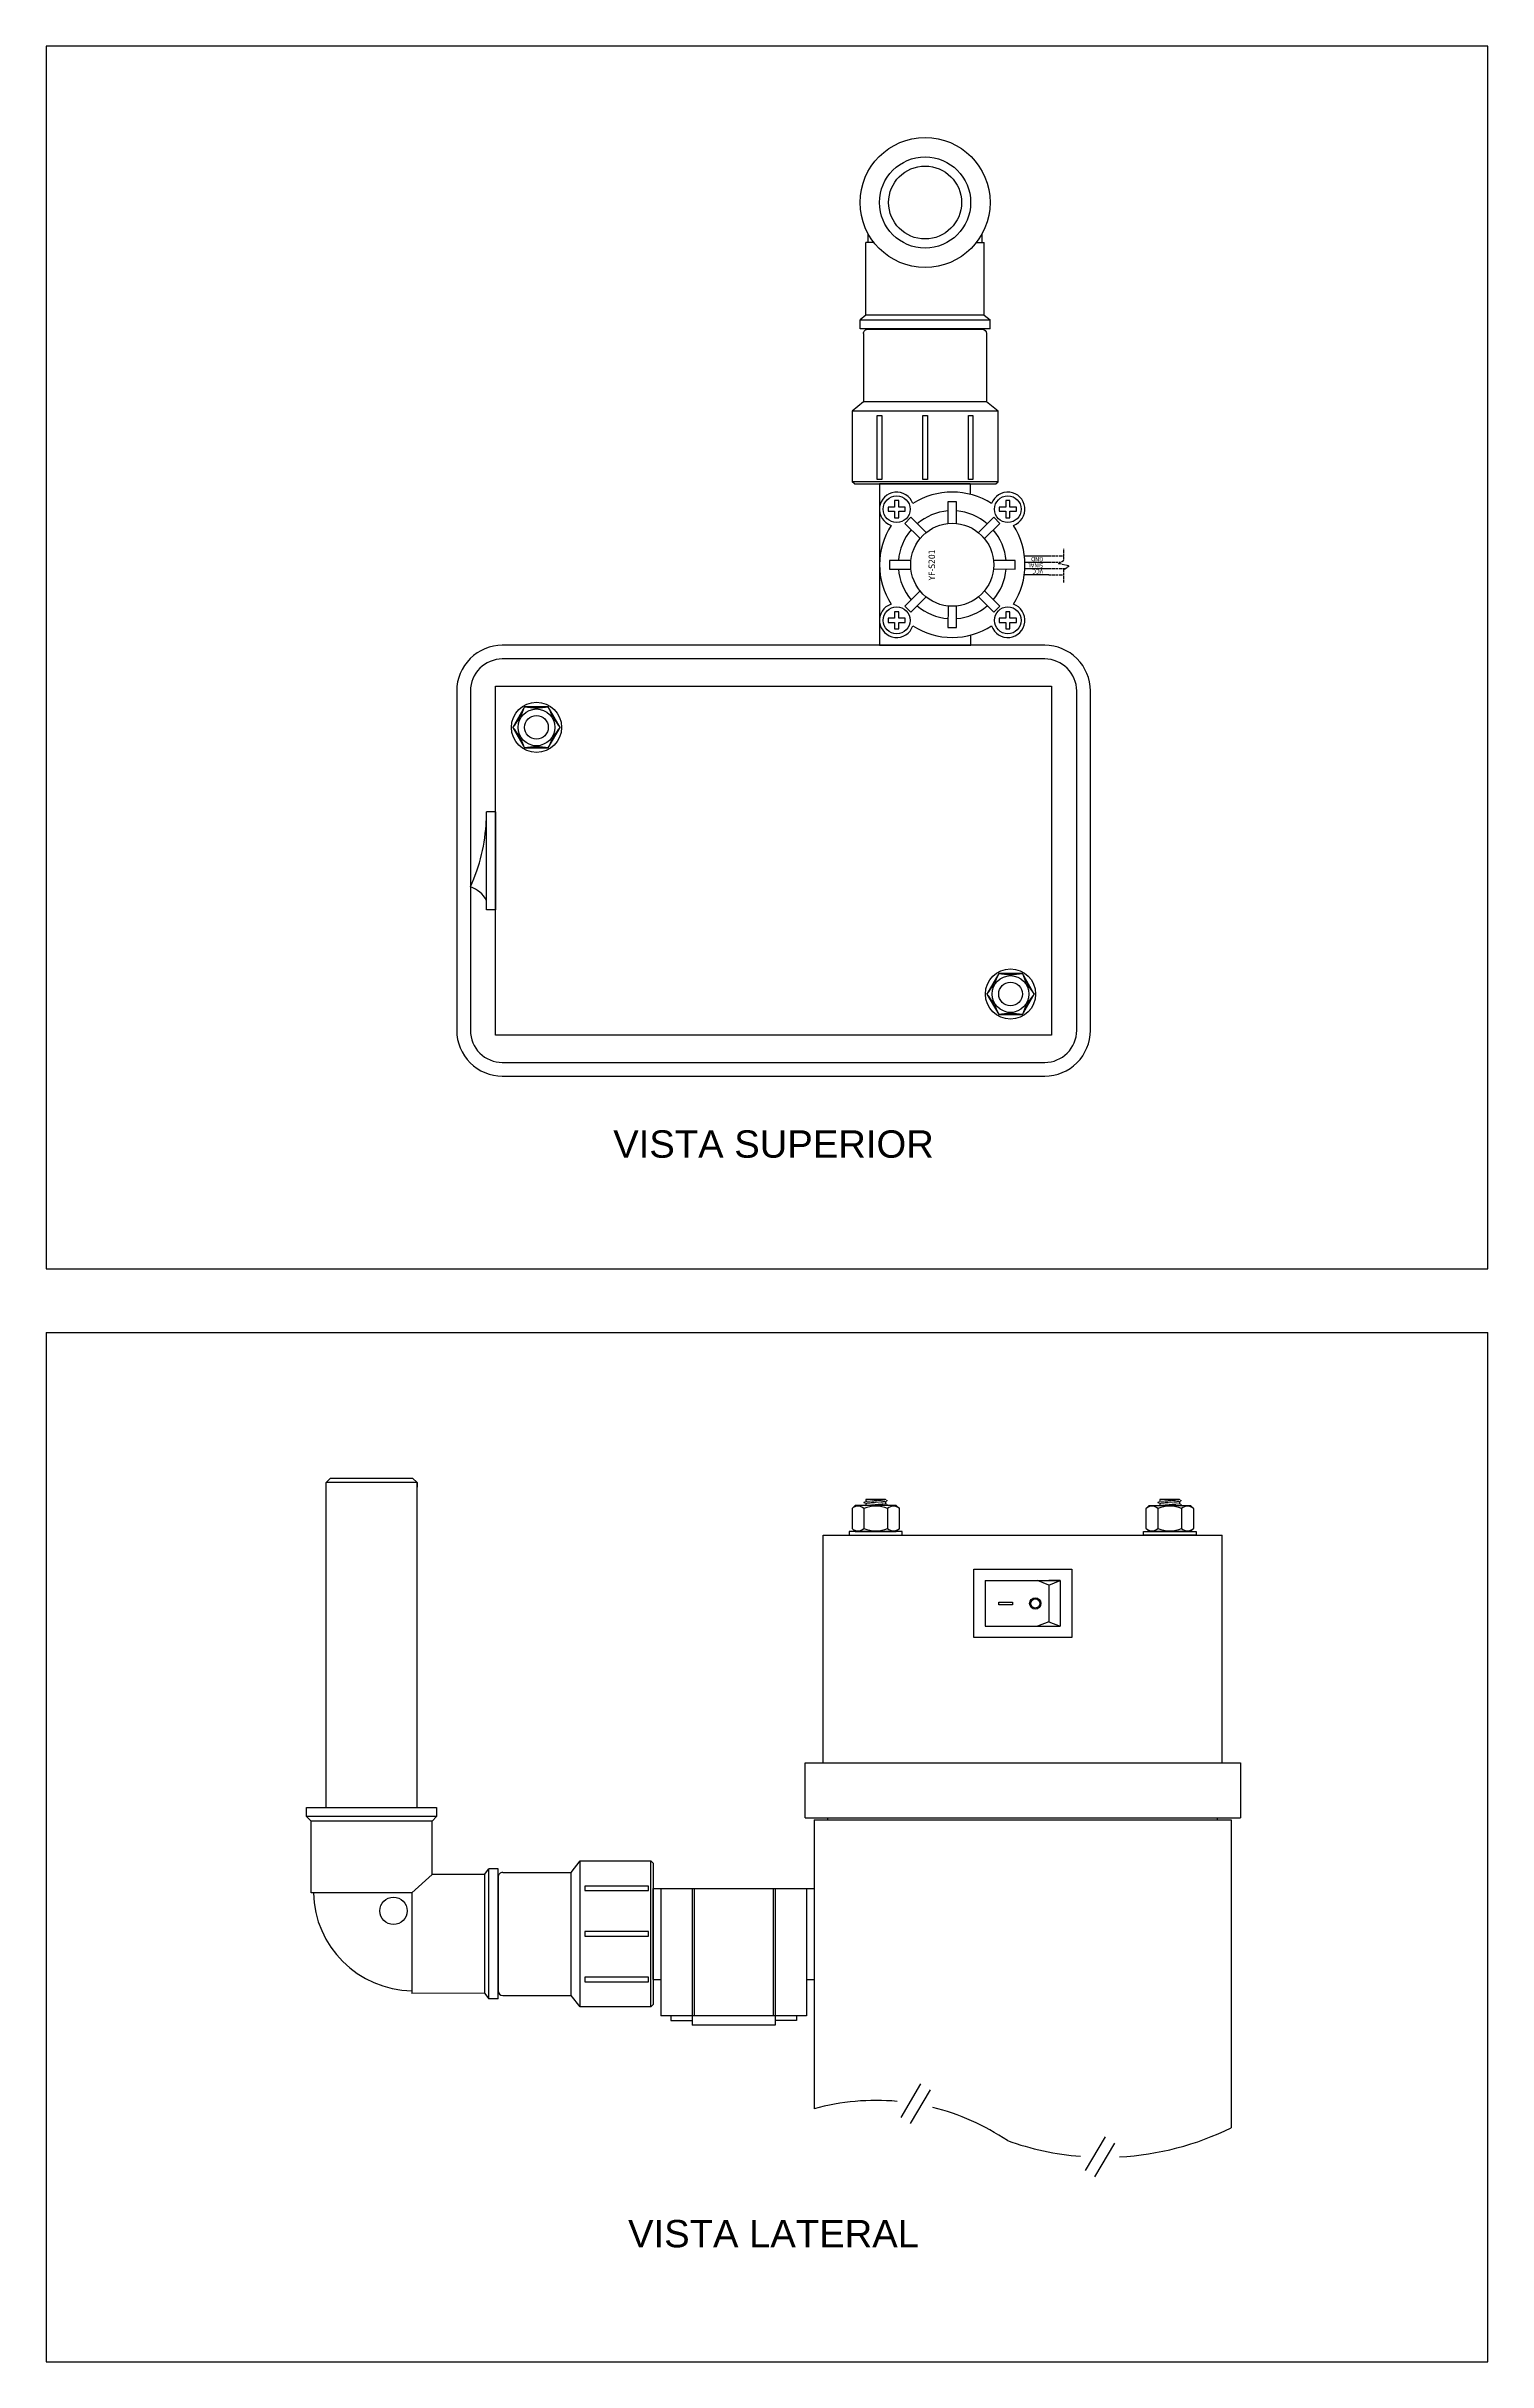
# Model space of a CAD drawing. Header units: millimetres. Extents: x 964 to 2741, y 814 to 2223.
# Drawn here: x 2425 to 2741, y 1574 to 2082 of the extents above; entities that cross this region are included whole.
import ezdxf

# ---------------------------------------------------------------- set-up
doc = ezdxf.new("R2010")
doc.units = ezdxf.units.MM
for name, pattern in [('ACAD_ISO02W100', [15, 12, -3]), ('CONTINU', [0]), ('HIDDEN2', [0.1875, 0.125, -0.0625])]:
    doc.linetypes.add(name, pattern=pattern)
doc.layers.add('2', color=7, linetype='CONTINU')
doc.layers.add('BOLTS', color=9, linetype='Continuous')
doc.layers.add('contorno', color=7, linetype='CONTINU', lineweight=30)
doc.styles.get("Standard").update_dxf_attribs({"font": 'arial.ttf'})
doc.styles.add('times 2', font='tahoma.ttf')

# ---------------------------------------------------------------- blocks, each defined once
blk = doc.blocks.new('acima')
for points in [[(2082.15, 1497.55), (2201.15, 1497.55, 0.414214), (2211.15, 1507.55), (2211.15, 1582.05, 0.414214), (2201.15, 1592.05), (2082.15, 1592.05, 0.414214), (2072.15, 1582.05), (2072.15, 1507.55, 0.414214)], [(2208.15, 1582.05, 0.414214), (2201.15, 1589.05), (2082.15, 1589.05, 0.414214), (2075.15, 1582.05), (2075.15, 1507.55, 0.414214), (2082.15, 1500.55), (2201.15, 1500.55, 0.414214), (2208.15, 1507.55)]]:
    blk.add_lwpolyline(points, format="xyb", close=True)
blk = doc.blocks.new('rosca')
for p, q in [((1000.85, 2084.47), (1001.35, 2084.97)), ((1000.85, 2053.47), (1000.85, 2084.47)), ((1001.35, 2084.97), (1016.85, 2084.97)), ((1001.35, 2084.97), (1016.85, 2084.97)), ((1001.35, 2084.97), (1001.35, 2052.97)), ((1016.85, 2084.97), (1018.85, 2082.47)), ((1016.85, 2084.97), (1016.85, 2052.97)), ((1015.85, 2079.47), (1001.85, 2079.47)), ((1001.85, 2079.47), (1001.85, 2078.47)), ((1001.85, 2078.47), (1015.85, 2078.47)), ((1015.85, 2078.47), (1015.85, 2079.47)), ((1018.85, 2082.47), (1018.85, 2055.47)), ((1033.85, 2082.47), (1018.85, 2082.47)), ((1034.85, 2056.47), (1034.85, 2081.47)), ((1015.85, 2069.47), (1001.85, 2069.47)), ((1001.85, 2069.47), (1001.85, 2068.47)), ((1001.85, 2068.47), (1015.85, 2068.47)), ((1015.85, 2068.47), (1015.85, 2069.47)), ((1015.85, 2059.47), (1001.85, 2059.47)), ((1001.85, 2059.47), (1001.85, 2058.47)), ((1001.85, 2058.47), (1015.85, 2058.47)), ((1015.85, 2058.47), (1015.85, 2059.47)), ((1000.85, 2053.47), (1001.35, 2052.97)), ((1016.85, 2052.97), (1001.35, 2052.97)), ((1018.85, 2055.47), (1016.85, 2052.97)), ((1033.85, 2055.47), (1018.85, 2055.47))]:
    blk.add_line(p, q)
for centre, start, end in [((1033.85, 2081.47), 0, 90), ((1033.85, 2056.47), 270, 0)]:
    blk.add_arc(centre, 1, start, end)
blk = doc.blocks.new('JOELHO 90')
for p, q in [((1085.58, 1985.25), (1086.58, 1986.25)), ((1086.58, 1957.75), (1086.58, 1986.25)), ((1086.58, 1986.25), (1088.58, 1986.25)), ((1088.58, 1986.25), (1088.58, 1957.75)), ((1069.87, 1963.2), (1069.85, 1985.28)), ((1069.85, 1985.23), (1085.58, 1985.25)), ((1085.58, 1958.75), (1085.58, 1985.25)), ((1047.83, 1947.25), (1047.78, 1963.2)), ((1069.87, 1963.2), (1047.78, 1963.2)), ((1073.83, 1958.75), (1069.87, 1963.2)), ((1073.83, 1947.25), (1073.83, 1958.75)), ((1073.83, 1958.75), (1085.58, 1958.75)), ((1085.58, 1958.75), (1086.58, 1957.75)), ((1088.58, 1957.75), (1086.58, 1957.75)), ((1047.83, 1947.25), (1046.58, 1946.25)), ((1046.58, 1944.25), (1046.58, 1946.25)), ((1046.58, 1946.25), (1075.08, 1946.25)), ((1073.83, 1947.25), (1047.83, 1947.25)), ((1073.83, 1947.25), (1075.08, 1946.25)), ((1075.08, 1944.25), (1075.08, 1946.25)), ((1046.58, 1944.25), (1075.08, 1944.25))]:
    blk.add_line(p, q)
blk.add_circle((1065.87, 1967.2), 3)
blk.add_arc((1070.34, 1962.77), 22, 91.2697, 178.898)
blk = doc.blocks.new('*U78')
blk.add_lwpolyline([(0, -2.32), (0.93, -2.37), (0.94, 2.37), (-0.94, 2.37), (-0.94, -2.37)])
blk = doc.blocks.new('*U79')
at = {"color": 0, "linetype": 'ByBlock', "lineweight": -2, "transparency": 16777216}
blk.add_blockref('*U78', (298.52, 41.22), dxfattribs=at)
for p, rotation in [((290.44, 37.88), 45.00000000000001), ((306.59, 37.88), 314.9999999999999), ((287.09, 29.8), 90), ((309.94, 29.8), 270), ((290.44, 21.72), 135), ((298.52, 18.38), 180), ((306.59, 21.72), 225)]:
    blk.add_blockref('*U78', p, dxfattribs=dict(at, rotation=rotation))
blk = doc.blocks.new('JOELHO')
for p, q in [((1005.6, 1947.25), (1005.6, 1963.2)), ((1007.4, 1963.2), (1005.6, 1963.2)), ((1006.1, 1963.2), (1006.1, 1965.16)), ((1029.81, 1963.2), (1031.6, 1963.2)), ((1031.1, 1963.2), (1031.1, 1965.16)), ((1031.6, 1947.25), (1031.6, 1963.2)), ((1005.6, 1947.25), (1004.35, 1946.25)), ((1004.35, 1944.25), (1004.35, 1946.25)), ((1004.35, 1946.25), (1032.85, 1946.25)), ((1031.6, 1947.25), (1005.6, 1947.25)), ((1031.6, 1947.25), (1032.85, 1946.25)), ((1032.85, 1944.25), (1032.85, 1946.25)), ((1032.85, 1944.25), (1004.35, 1944.25))]:
    blk.add_line(p, q)
for radius in [14.25, 10]:
    blk.add_circle((1018.6, 1972), radius)
blk = doc.blocks.new('A$C39A03A76')
at = {"layer": 'BOLTS', "color": 251}
blk.add_lwpolyline([(-0.016, 0, 0.099848), (-0.008, 0.0139, 0.099848), (0.008, 0.0139, 0.099848), (0.016, 0, 0.099848), (0.008, -0.0139, 0.099848), (-0.008, -0.0139, 0.099848)], format="xyb", close=True, dxfattribs=at)
at = {"layer": 'BOLTS', "color": 252}
blk.add_lwpolyline([(0.016, 0), (0.008, 0.0139), (-0.008, 0.0139), (-0.016, 0), (-0.008, -0.0139), (0.008, -0.0139)], close=True, dxfattribs=at)
at = {"layer": 'BOLTS', "color": 251}
blk.add_circle((0, 0), 0.0124, dxfattribs=at)
at = {"layer": 'BOLTS', "color": 9}
blk.add_circle((0, 0), 0.008, dxfattribs=at)
blk = doc.blocks.new('BOTÃO DEITADO')
for p, q in [((1165.42, 1911.95), (1165.42, 1909.95)), ((1165.42, 1911.95), (1186.92, 1911.95)), ((1186.92, 1909.95), (1165.42, 1909.95)), ((1186.92, 1911.95), (1186.92, 1909.95))]:
    blk.add_line(p, q)
for centre, radius, start, end in [((1165.89, 1871.84), 38.13, 65.1512, 87.708), ((1187.6, 1904.61), 5.98, 116.7147, 162.0827)]:
    blk.add_arc(centre, radius, start, end)

msp = doc.modelspace()

# ---------------------------------------------------------------- linework, layer by layer
for p, q in [((2425.165, 2082.272), (2425.165, 1814.08)), ((2741.365, 2082.272), (2425.165, 2082.272)), ((2741.365, 1814.08), (2741.365, 2082.272)), ((2627.817, 1986.254), (2627.813, 1983.998)), ((2645.073, 1966.299), (2639.7, 1966.299)), ((2639.732, 1970.517), (2645.073, 1970.517)), ((2607.951, 1950.88), (2627.945, 1950.863)), ((2609.612, 1950.863), (2627.945, 1950.863)), ((2627.947, 1950.863), (2627.946, 1953.095)), ((2425.165, 1814.08), (2741.365, 1814.08)), ((2425.165, 1800.094), (2741.365, 1800.094)), ((2425.165, 1800.094), (2425.165, 1574.314)), ((2741.365, 1574.314), (2741.365, 1800.094)), ((2487.528, 1768.161), (2486.528, 1767.161)), ((2487.528, 1768.161), (2505.528, 1768.161)), ((2505.528, 1768.161), (2506.528, 1767.161)), ((2486.528, 1695.914), (2486.528, 1767.161)), ((2506.528, 1767.161), (2486.528, 1767.161)), ((2506.528, 1695.914), (2506.528, 1767.161)), ((2506.528, 1767.161), (2506.528, 1766.161)), ((2609.247, 1763.429), (2604.977, 1763.429)), ((2673.747, 1763.429), (2669.477, 1763.429)), ((2602.59, 1762.161), (2601.912, 1761.483)), ((2601.912, 1761.483), (2601.912, 1757.119)), ((2611.634, 1762.161), (2602.59, 1762.161)), ((2604.512, 1761.483), (2604.512, 1757.119)), ((2609.712, 1761.483), (2609.712, 1757.119)), ((2612.312, 1761.483), (2611.634, 1762.161)), ((2612.312, 1757.119), (2612.312, 1761.483)), ((2666.412, 1761.483), (2667.09, 1762.161)), ((2666.412, 1757.119), (2666.412, 1761.483)), ((2667.09, 1762.161), (2676.134, 1762.161)), ((2669.012, 1761.483), (2669.012, 1757.119)), ((2674.212, 1761.483), (2674.212, 1757.119)), ((2676.134, 1762.161), (2676.812, 1761.483)), ((2676.812, 1761.483), (2676.812, 1757.119)), ((2595.612, 1755.661), (2683.112, 1755.661)), ((2595.612, 1705.661), (2595.612, 1755.661)), ((2612.901, 1756.441), (2601.323, 1756.441)), ((2601.323, 1756.441), (2601.323, 1755.661)), ((2601.323, 1755.661), (2612.901, 1755.661)), ((2601.912, 1757.119), (2602.59, 1756.441)), ((2602.59, 1756.441), (2611.634, 1756.441)), ((2611.634, 1756.441), (2612.312, 1757.119)), ((2612.901, 1755.661), (2612.901, 1756.441)), ((2665.823, 1756.441), (2677.401, 1756.441)), ((2665.823, 1755.661), (2665.823, 1756.441)), ((2677.401, 1755.661), (2665.823, 1755.661)), ((2667.09, 1756.441), (2666.412, 1757.119)), ((2676.134, 1756.441), (2667.09, 1756.441)), ((2676.812, 1757.119), (2676.134, 1756.441)), ((2677.401, 1756.441), (2677.401, 1755.661)), ((2683.112, 1705.661), (2683.112, 1755.661)), ((2628.612, 1748.161), (2650.112, 1748.161)), ((2628.612, 1733.161), (2628.612, 1748.161)), ((2650.112, 1748.161), (2650.112, 1733.161)), ((2631.112, 1745.661), (2647.612, 1745.661)), ((2631.112, 1745.661), (2631.112, 1735.661)), ((2645.112, 1744.661), (2642.612, 1745.661)), ((2647.612, 1745.661), (2645.112, 1745.661)), ((2645.112, 1744.661), (2647.612, 1745.661)), ((2645.112, 1744.661), (2645.112, 1736.661)), ((2647.612, 1745.661), (2647.612, 1735.661)), ((2634.112, 1740.361), (2634.112, 1740.961)), ((2634.112, 1740.961), (2637.112, 1740.961)), ((2637.112, 1740.361), (2634.112, 1740.361)), ((2637.112, 1740.961), (2637.112, 1740.361)), ((2650.112, 1733.161), (2628.612, 1733.161)), ((2631.112, 1735.661), (2647.612, 1735.661)), ((2645.112, 1736.661), (2642.612, 1735.661)), ((2645.112, 1736.661), (2647.612, 1735.661)), ((2591.612, 1693.661), (2591.612, 1705.661)), ((2591.612, 1705.661), (2687.112, 1705.661)), ((2687.112, 1705.661), (2687.112, 1693.661)), ((2591.612, 1693.661), (2687.112, 1693.661)), ((2593.612, 1693.161), (2593.612, 1629.789)), ((2593.612, 1693.161), (2685.112, 1693.161)), ((2596.612, 1693.161), (2596.612, 1693.661)), ((2682.112, 1693.161), (2682.112, 1693.661)), ((2685.112, 1693.161), (2685.112, 1625.633)), ((2558.278, 1658.167), (2558.278, 1678.161)), ((2558.278, 1678.161), (2593.612, 1678.161)), ((2558.278, 1676.5), (2558.278, 1658.167)), ((2559.995, 1678.161), (2559.995, 1658.167)), ((2566.845, 1678.161), (2566.845, 1650.167)), ((2567.301, 1678.161), (2567.301, 1650.167)), ((2584.588, 1678.161), (2584.588, 1650.167)), ((2585.045, 1678.161), (2585.045, 1650.167)), ((2591.895, 1678.161), (2591.895, 1658.167)), ((2558.278, 1658.167), (2559.995, 1658.167)), ((2559.995, 1658.167), (2559.995, 1650.167)), ((2591.895, 1658.167), (2591.895, 1650.167)), ((2591.895, 1658.167), (2593.612, 1658.167)), ((2591.895, 1650.167), (2559.995, 1650.167)), ((2562.152, 1650.167), (2562.152, 1649.167)), ((2562.152, 1649.167), (2566.845, 1649.167)), ((2566.845, 1650.167), (2566.845, 1648.167)), ((2585.045, 1648.167), (2566.845, 1648.167)), ((2585.045, 1650.167), (2585.045, 1648.167)), ((2589.738, 1649.167), (2585.045, 1649.167)), ((2589.738, 1650.167), (2589.738, 1649.167)), ((2616.97, 1635.306), (2612.591, 1627.921)), ((2619.03, 1633.933), (2614.651, 1626.549)), ((2657.452, 1623.611), (2653.073, 1616.226)), ((2659.513, 1622.238), (2655.134, 1614.854)), ((2425.165, 1574.314), (2741.365, 1574.314))]:
    msp.add_line(p, q)
at = {"linetype": 'HIDDEN2'}
for p, q in [((2604.512, 1762.794), (2604.977, 1763.064)), ((2604.512, 1762.794), (2604.977, 1763.064)), ((2604.977, 1762.604), (2604.512, 1762.794)), ((2604.977, 1762.604), (2604.512, 1762.794)), ((2604.977, 1763.064), (2609.247, 1763.429)), ((2604.977, 1763.064), (2609.247, 1763.429)), ((2609.247, 1762.969), (2604.977, 1762.604)), ((2609.247, 1762.969), (2604.977, 1762.604)), ((2609.247, 1763.429), (2609.712, 1763.239)), ((2609.247, 1763.429), (2609.712, 1763.239)), ((2609.712, 1763.239), (2609.247, 1762.969)), ((2609.712, 1763.239), (2609.247, 1762.969)), ((2669.012, 1762.794), (2669.477, 1763.064)), ((2669.012, 1762.794), (2669.477, 1763.064)), ((2669.477, 1762.604), (2669.012, 1762.794)), ((2669.477, 1762.604), (2669.012, 1762.794)), ((2669.477, 1763.064), (2673.747, 1763.429)), ((2669.477, 1763.064), (2673.747, 1763.429)), ((2673.747, 1762.969), (2669.477, 1762.604)), ((2673.747, 1762.969), (2669.477, 1762.604)), ((2673.747, 1763.429), (2674.212, 1763.239)), ((2673.747, 1763.429), (2674.212, 1763.239)), ((2674.212, 1763.239), (2673.747, 1762.969)), ((2674.212, 1763.239), (2673.747, 1762.969)), ((2604.953, 1762.161), (2604.977, 1762.175)), ((2604.977, 1762.175), (2609.247, 1762.54)), ((2609.247, 1762.54), (2609.712, 1762.35)), ((2609.712, 1762.35), (2609.386, 1762.161)), ((2669.453, 1762.161), (2669.477, 1762.175)), ((2669.477, 1762.175), (2673.747, 1762.54)), ((2673.747, 1762.54), (2674.212, 1762.35)), ((2674.212, 1762.35), (2673.886, 1762.161))]:
    msp.add_line(p, q, dxfattribs=at)
at = {"linetype": 'Continuous'}
for p, q in [((2604.977, 1763.429), (2604.977, 1763.064)), ((2604.977, 1763.429), (2604.977, 1763.064)), ((2609.247, 1762.969), (2609.247, 1762.54)), ((2669.477, 1763.429), (2669.477, 1763.064)), ((2669.477, 1763.429), (2669.477, 1763.064)), ((2673.747, 1762.969), (2673.747, 1762.54)), ((2604.977, 1762.604), (2604.977, 1762.175)), ((2669.477, 1762.604), (2669.477, 1762.175))]:
    msp.add_line(p, q, dxfattribs=at)
for points in [[(2609.828, 1981.195), (2609.828, 1980.725), (2609.828, 1980.256), (2611.236, 1980.256), (2611.236, 1978.848), (2612.175, 1978.848), (2612.175, 1980.256), (2613.582, 1980.256), (2613.582, 1981.195), (2612.175, 1981.195), (2612.175, 1982.602), (2611.705, 1982.602), (2611.236, 1982.602), (2611.236, 1981.195)], [(2634.219, 1981.195), (2634.219, 1980.725), (2634.219, 1980.256), (2635.627, 1980.256), (2635.627, 1978.848), (2636.566, 1978.848), (2636.566, 1980.256), (2637.973, 1980.256), (2637.973, 1981.195), (2636.566, 1981.195), (2636.566, 1982.602), (2636.096, 1982.602), (2635.627, 1982.602), (2635.627, 1981.195)], [(2609.828, 1956.803), (2609.828, 1956.334), (2609.828, 1955.865), (2611.236, 1955.865), (2611.236, 1954.457), (2612.175, 1954.457), (2612.175, 1955.865), (2613.582, 1955.865), (2613.582, 1956.803), (2612.175, 1956.803), (2612.175, 1958.211), (2611.705, 1958.211), (2611.236, 1958.211), (2611.236, 1956.803)], [(2634.219, 1956.803), (2634.219, 1956.334), (2634.219, 1955.865), (2635.627, 1955.865), (2635.627, 1954.457), (2636.566, 1954.457), (2636.566, 1955.865), (2637.973, 1955.865), (2637.973, 1956.803), (2636.566, 1956.803), (2636.566, 1958.211), (2636.096, 1958.211), (2635.627, 1958.211), (2635.627, 1956.803)], [(2645.695, 1941.863), (2645.695, 1865.363), (2523.695, 1865.363), (2523.695, 1941.863)]]:
    msp.add_lwpolyline(points, close=True)
at = {"linetype": 'ACAD_ISO02W100', "ltscale": 0.05, "transparency": 33554610, "flags": 128}
for points in [[(2648.395, 1964.655), (2648.395, 1967.535), (2649.587, 1968.266), (2647.204, 1968.793), (2648.395, 1969.525), (2648.395, 1972.051)], [(2645.073, 1970.517), (2648.395, 1970.517)], [(2645.073, 1969.081), (2647.672, 1969.081)], [(2645.073, 1967.734), (2648.72, 1967.734)], [(2645.073, 1966.299), (2648.395, 1966.299)]]:
    msp.add_lwpolyline(points, dxfattribs=at)
for points in [[(2639.837, 1967.734), (2645.073, 1967.734)], [(2639.847, 1969.081), (2645.073, 1969.081)]]:
    msp.add_lwpolyline(points)
for centre, radius in [((2617.945, 2048.004), 8), ((2623.901, 1968.53), 9.1), ((2532.695, 1932.863), 5.5), ((2636.695, 1874.363), 5.5), ((2642.112, 1740.661), 1.25), ((2642.112, 1740.661), 1)]:
    msp.add_circle(centre, radius)
at = {"transparency": 33554610}
for centre in [(2611.705, 1980.725), (2636.096, 1980.725), (2611.705, 1956.334), (2636.096, 1956.334)]:
    msp.add_circle(centre, 2.944, dxfattribs=at)
at = {"transparency": 33554495}
for start, end in [(139.54681, 175.4631), (94.54681, 130.4631), (49.54681, 85.4631), (4.54681, 40.4631), (184.54681, 220.4631), (319.54681, 355.4631), (229.54681, 265.4631), (274.54681, 310.4631)]:
    msp.add_arc((2623.901, 1968.53), 11.839, start, end, dxfattribs=at)
for centre, radius, start, end in [((2603.212, 1760.148), 1.863, 45.74302, 134.25698), ((2607.112, 1755.354), 6.658, 67.01324, 112.98676), ((2611.012, 1760.148), 1.863, 45.74302, 134.25698), ((2667.712, 1760.148), 1.863, 45.74302, 134.25698), ((2671.612, 1755.354), 6.658, 67.01324, 112.98676), ((2675.512, 1760.148), 1.863, 45.74302, 134.25698), ((2603.212, 1758.453), 1.863, 225.74302, 314.25698), ((2607.112, 1763.248), 6.658, 247.01324, 292.98676), ((2611.012, 1758.453), 1.863, 225.74302, 314.25698), ((2667.712, 1758.453), 1.863, 225.74302, 314.25698), ((2671.612, 1763.248), 6.658, 247.01324, 292.98676), ((2675.512, 1758.453), 1.863, 225.74302, 314.25698), ((2607.221, 1580.245), 51.379, 84.89556, 105.35867), ((2607.221, 1580.245), 51.379, 55.94574, 76.0198), ((2657.203, 1682.555), 63.396, 273.0853, 296.11872), ((2657.203, 1682.555), 63.396, 250.45242, 265.34825)]:
    msp.add_arc(centre, radius, start, end)
at = {"layer": 'contorno'}
msp.add_lwpolyline([(2627.818, 1986.254), (2627.818, 1986.254), (2607.943, 1986.254), (2607.951, 1950.88)], dxfattribs=at)
for centre, radius, start, end in [((2611.705, 1980.725), 3.754, 18.89754, 251.10246), ((2623.901, 1968.53), 15.956, 57.19832, 122.80168), ((2636.096, 1980.725), 3.754, 288.89754, 161.10246), ((2623.901, 1968.53), 15.956, 147.19832, 212.80168), ((2623.901, 1968.53), 15.956, 327.19832, 32.80168), ((2611.705, 1956.334), 3.754, 108.89754, 341.10246), ((2636.096, 1956.334), 3.754, 198.89754, 71.10246), ((2623.901, 1968.53), 15.956, 237.19832, 302.80168)]:
    msp.add_arc(centre, radius, start, end, dxfattribs=at)

# ---------------------------------------------------------------- block references
for name, p in [('JOELHO', (1599.342, 76.006)), ('acima', (443.048, 358.811))]:
    msp.add_blockref(name, p)
at = {"xscale": -1, "rotation": 270}
msp.add_blockref('rosca', (548.972, 985.401), dxfattribs=at)
at = {"transparency": 33554559, "rotation": 90.00000000000001}
msp.add_blockref('*U79', (2653.703, 1670.014), dxfattribs=at)
for name, p, rotation in [('BOTÃO DEITADO', (611.749, 3079.781), 270), ('JOELHO 90', (4468.526, 607.336), 90), ('rosca', (3559.131, 3737.137), 180)]:
    msp.add_blockref(name, p, dxfattribs=dict(rotation=rotation))
at = {"layer": 'BOLTS', "xscale": 325.0394940790343, "yscale": 325.0394940790343, "zscale": 325.0394940790343, "rotation": 180}
msp.add_blockref('A$C39A03A76', (2532.695, 1932.863), dxfattribs=at)
at = {"layer": 'BOLTS', "xscale": 325.0394940790343, "yscale": 325.0394940790343, "zscale": 325.0394940790343}
msp.add_blockref('A$C39A03A76', (2636.695, 1874.363), dxfattribs=at)

# ---------------------------------------------------------------- texts
at = {"insert": (2618.711, 1965.089), "char_height": 1.4078, "attachment_point": 1, "rotation": 90, "style": 'times 2'}
msp.add_mtext_dynamic_manual_height_columns('YF-S201', width=3.47228, gutter_width=4.693, heights=[0], dxfattribs=at)
at = {"char_height": 6, "attachment_point": 8}
for s, insert in [('VISTA SUPERIOR', (2584.695, 1838.363)), ('VISTA LATERAL', (2584.695, 1599.319))]:
    msp.add_mtext_dynamic_manual_height_columns(s, width=117.05032, gutter_width=12.5, heights=[5.174], dxfattribs=dict(at, insert=insert))
at = {"layer": '2', "style": 'times 2'}
for s, p in [('SINAL', (2643.861, 1968.87)), ('GND', (2643.861, 1970.236)), ('VCC', (2643.861, 1967.542))]:
    msp.add_text(s, height=0.9386, rotation=180, dxfattribs=at).set_placement(p)

doc.saveas('drawing.dxf')
